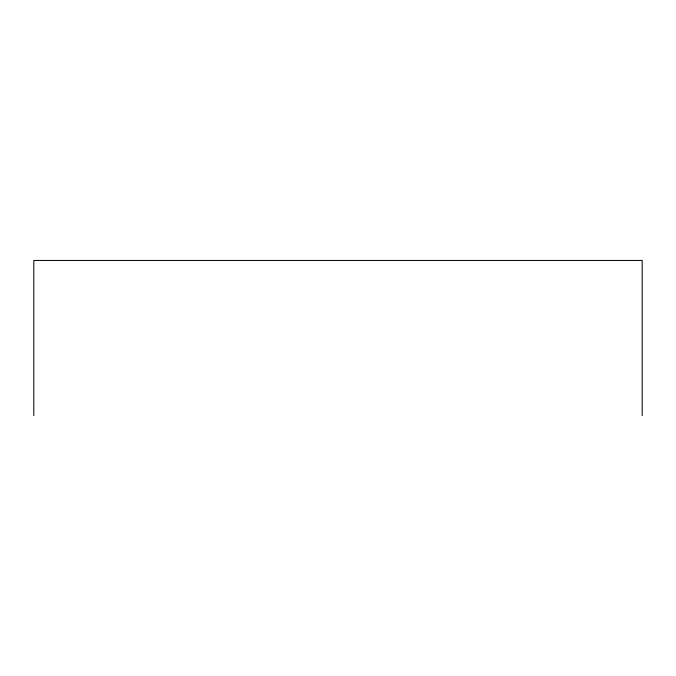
<?xml version="1.0" encoding="UTF-8"?>
<svg xmlns="http://www.w3.org/2000/svg" width="676" height="676" viewBox="0 0 676 676"><rect width="100%" height="100%" fill="white"/><g stroke="black" fill="none" stroke-linecap="round" stroke-linejoin="round"><path stroke-width="1.01" d="M642.2 415.546L642.2 260.454L33.8 260.454L33.8 415.546"/></g></svg>
